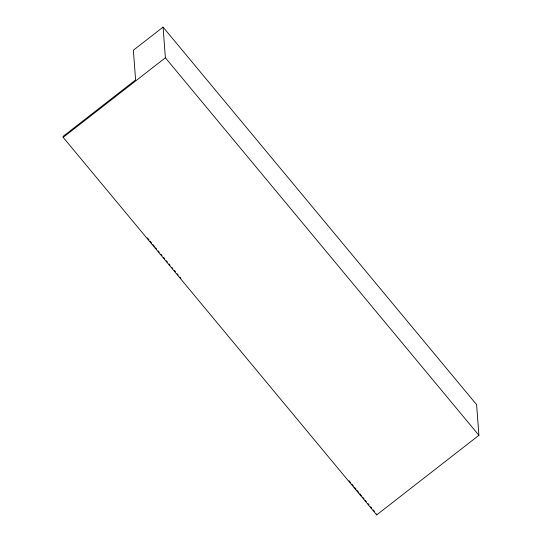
<?xml version="1.0" encoding="UTF-8"?>
<svg xmlns="http://www.w3.org/2000/svg" width="542" height="542" viewBox="0 0 542 542"><rect width="100%" height="100%" fill="white"/><g stroke="black" fill="none" stroke-linecap="round" stroke-linejoin="round"><path stroke-width="0.81" d="M163.074 27.1L133.359 50.237L135.595 79.938L63.096 136.388L63.17 137.363L376.69 514.9L478.904 435.321L476.601 404.637L163.074 27.1L165.385 57.784L478.904 435.321M63.17 137.363L165.385 57.784M147.424 237.931L149.043 239.882M150.12 241.183L151.746 243.141M152.824 244.442L154.45 246.393M155.527 247.694L156.611 248.995M158.23 250.946L159.314 252.254M160.933 254.205L162.017 255.506M163.637 257.457L164.721 258.758M166.34 260.716L167.424 262.016M169.043 263.968L170.127 265.268M171.746 267.22L172.83 268.527M174.449 270.478L175.527 271.779M177.153 273.73L178.23 275.031M179.856 276.989L180.933 278.29M349.048 480.727L350.667 482.678M351.751 483.979L353.37 485.93M354.454 487.231L356.074 489.189M357.158 490.49L358.777 492.441M359.861 493.742L361.48 495.693M362.564 497L364.183 498.952M365.267 500.252L366.345 501.553M367.964 503.504L369.048 504.812M370.667 506.763L371.751 508.064M373.37 510.015L374.454 511.316M376.615 513.924L376.69 514.9"/></g></svg>
